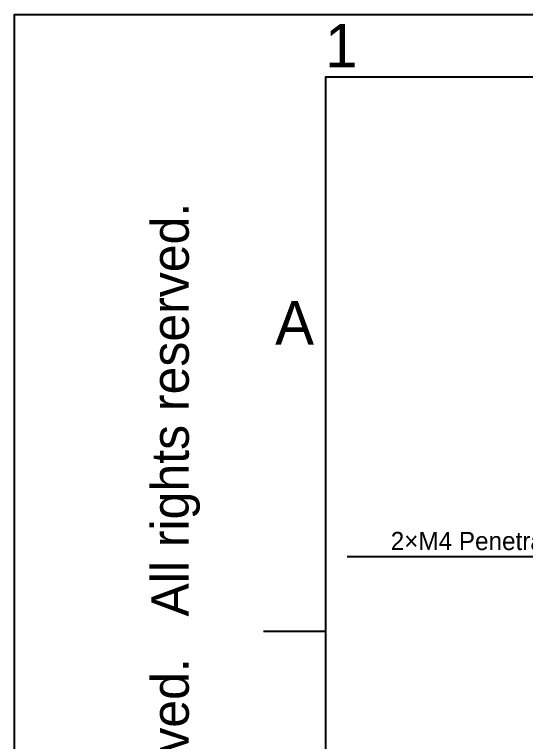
# Model space of a CAD drawing. Header units: millimetres. Extents: x 4086 to 8300, y 123 to 1549.
# Drawn here: x 6283.7 to 6480.7, y 1269.1 to 1549.2 of the extents above; entities that cross this region are included whole.
import ezdxf
from ezdxf import colors
from ezdxf.entities.mleader import LeaderData, LeaderLine
from ezdxf.enums import TextEntityAlignment as Align
from ezdxf.math import Vec2, Vec3

# ---------------------------------------------------------------- set-up
doc = ezdxf.new("R2010")
doc.units = ezdxf.units.MM
doc.layers.add('尺寸标注', color=7, linetype='Continuous')
doc.styles.add('思源黑', font='SourceHanSansCN-Normal.ttf')

# ---------------------------------------------------------------- blocks, each defined once
blk = doc.blocks.new('1')
at = {"color": 2}
blk.add_line((6379.66, 1311.62), (6403.66, 1311.62), dxfattribs=at)
for points in [[(6283.66, 123.62), (6283.66, 1549.22), (8299.66, 1549.22), (8299.66, 123.62)], [(6403.66, 147.62), (6403.66, 1525.22), (8275.66, 1525.22), (8275.66, 147.62)]]:
    blk.add_lwpolyline(points, close=True, dxfattribs=at)
at = {"color": 2, "style": '思源黑'}
for s, p in [('1', (6409.66, 1537.22)), ('A', (6391.66, 1430.42))]:
    blk.add_text(s, height=16.8, dxfattribs=at).set_placement(p, align=Align.MIDDLE_CENTER)
blk.add_text('All rights reserved.   All rights reserved.', height=14.4, rotation=90, dxfattribs=at).set_placement((6343.66, 1309.22), align=Align.MIDDLE_CENTER)
at = {"color": 7, "style": '思源黑'}
for tag, height, p in [('编号', 19.2, (8134.84, 252.67)), ('比例', 8, (7939.66, 171.62))]:
    blk.add_attdef(tag, text='', height=height, dxfattribs=at).set_placement(p, align=Align.MIDDLE)
at = {"linetype": 'Continuous', "lineweight": 0, "ltscale": 0.3, "style": '思源黑'}
for tag, p in [('当前页', (8121.35, 207.93)), ('总页数', (8160.27, 207.93))]:
    blk.add_attdef(tag, text='', height=8, dxfattribs=at).set_placement(p, align=Align.MIDDLE)

msp = doc.modelspace()

# ---------------------------------------------------------------- block references
msp.add_blockref('1', (0, 0))

# ---------------------------------------------------------------- leaders
at = {"layer": '尺寸标注'}
ml = msp.add_multileader_mtext('Standard', dxfattribs=at)
ml.set_content('{\\C256;2}×{\\C256;M4 \\A1;Penetration (mechanical block)}', style='思源黑')
ml.set_leader_properties()
ml.build(insert=Vec2(0, 0))
ml.multileader.update_dxf_attribs({"text_left_attachment_type": 5, "text_right_attachment_type": 5, "dogleg_length": 1, "arrow_head_size": 6})
ctx = ml.context
ctx.base_point, ctx.char_height, ctx.arrow_head_size, ctx.plane_origin = Vec3(6414.3708, 1340.2029), 7, 6, Vec3(6620.7174, 1389.0668)
ctx.left_attachment, ctx.right_attachment, ctx.text_align_type = 5, 5, 2
notes = []
notes.append((ctx, [(0, (1, 1, 0), (6586.5162, 1340.2029), (-1, 0), 1, [(0, [(6620.7174, 1389.0668)], 0, [])])]))
ctx.mtext.insert, ctx.mtext.alignment, ctx.mtext.flow_direction = Vec3(6583.5162, 1349.8787), 3, 5
for ctx, leaders in notes:
    for number, flags, end, landing, length, lines in leaders:
        leader = LeaderData()
        leader.index, (leader.has_last_leader_line, leader.has_dogleg_vector, leader.attachment_direction) = number, flags
        leader.last_leader_point, leader.dogleg_vector, leader.dogleg_length = Vec3(end), Vec3(landing), length
        for number, points, colour, breaks in lines:
            line = LeaderLine()
            line.index, line.vertices, line.color, line.breaks = number, Vec3.list(points), colors.encode_raw_color(colour), breaks
            leader.lines.append(line)
        ctx.leaders.append(leader)

doc.saveas('drawing.dxf')
